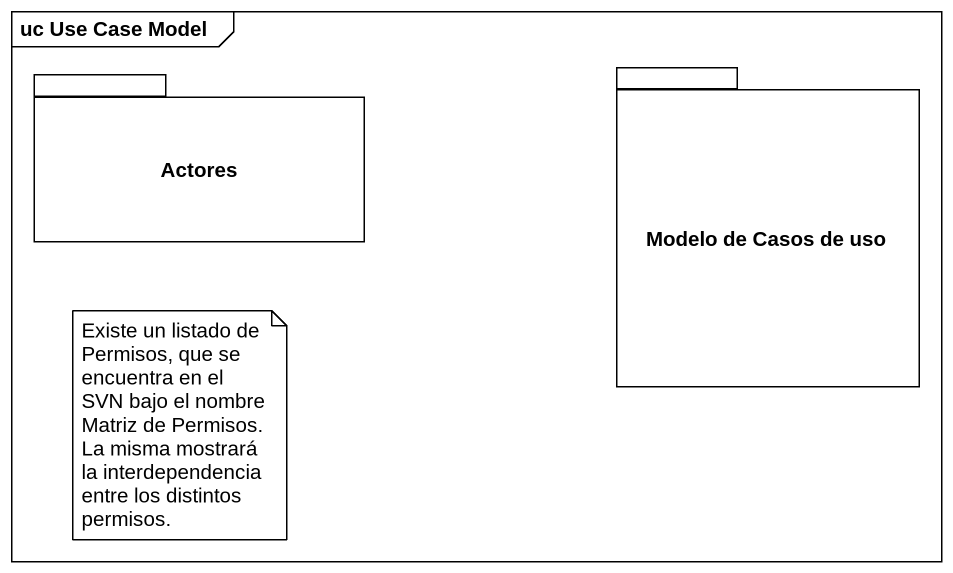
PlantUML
@startuml
mainframe uc Use Case Model
package Actores {
}
package "Modelo de Casos de uso" as Modelo_de_Casos_de_uso {
}
note as N1
  Existe un listado de Permisos, que se encuentra en el SVN bajo el nombre Matriz de Permisos. La misma mostrará la interdependencia entre los distintos permisos.
end note
@enduml
